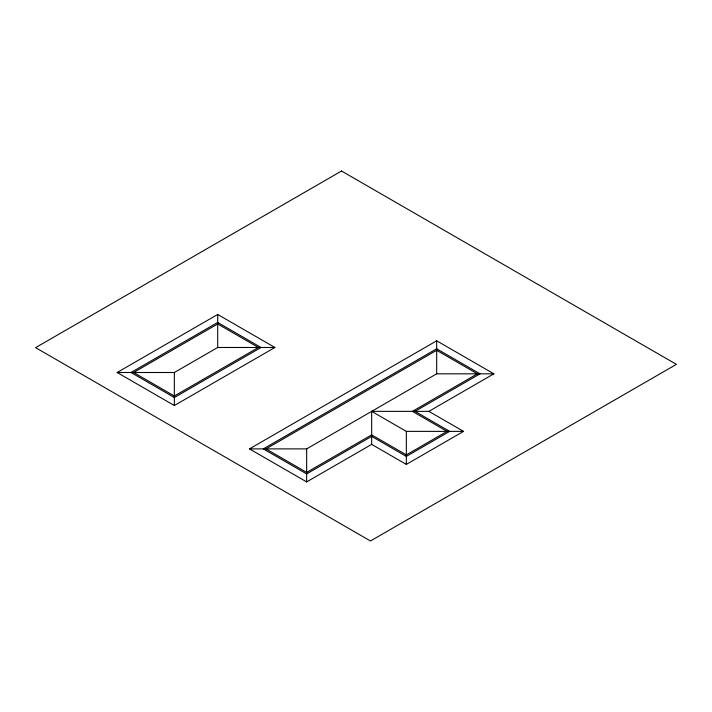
<?xml version="1.0" encoding="UTF-8"?>
<svg xmlns="http://www.w3.org/2000/svg" width="712" height="712" viewBox="0 0 712 712"><rect width="100%" height="100%" fill="white"/><g stroke="black" fill="none" stroke-linecap="round" stroke-linejoin="round"><path stroke-width="1.07" d="M117.151 372.501L217.694 314.455L274.894 347.483L174.351 405.529L117.151 372.501L174.351 372.501L217.694 347.483L274.894 347.483M249.458 448.889L436.67 340.799L493.879 373.827L428.873 411.358L371.664 411.358L371.664 444.386L306.658 481.908L249.458 448.889L306.658 448.889L436.67 373.827L493.879 373.827M371.664 444.386L406.338 464.402L463.539 431.374L428.873 411.358M371.664 411.358L406.338 431.374L463.539 431.374M436.67 340.799L436.67 373.827M406.338 431.374L406.338 464.402M306.658 448.889L306.658 481.908M217.694 314.455L217.694 347.483M174.351 372.501L174.351 405.529M341.529 171.022L35.6 347.643L370.471 540.978L676.4 364.357L341.529 171.022M217.694 322.456L131.017 372.501L174.351 397.518L261.028 347.483L217.694 322.456M217.694 323.96L133.616 372.501L174.351 396.014L258.429 347.483L217.694 323.96M436.67 348.809L263.324 448.889L306.658 473.907L371.664 436.376L406.338 456.392L449.673 431.374L414.998 411.358L480.004 373.827L436.67 348.809M436.67 350.304L265.923 448.889L306.658 472.403L371.664 434.872L406.338 454.888L447.074 431.374L412.399 411.358L477.405 373.827L436.67 350.304"/></g></svg>
